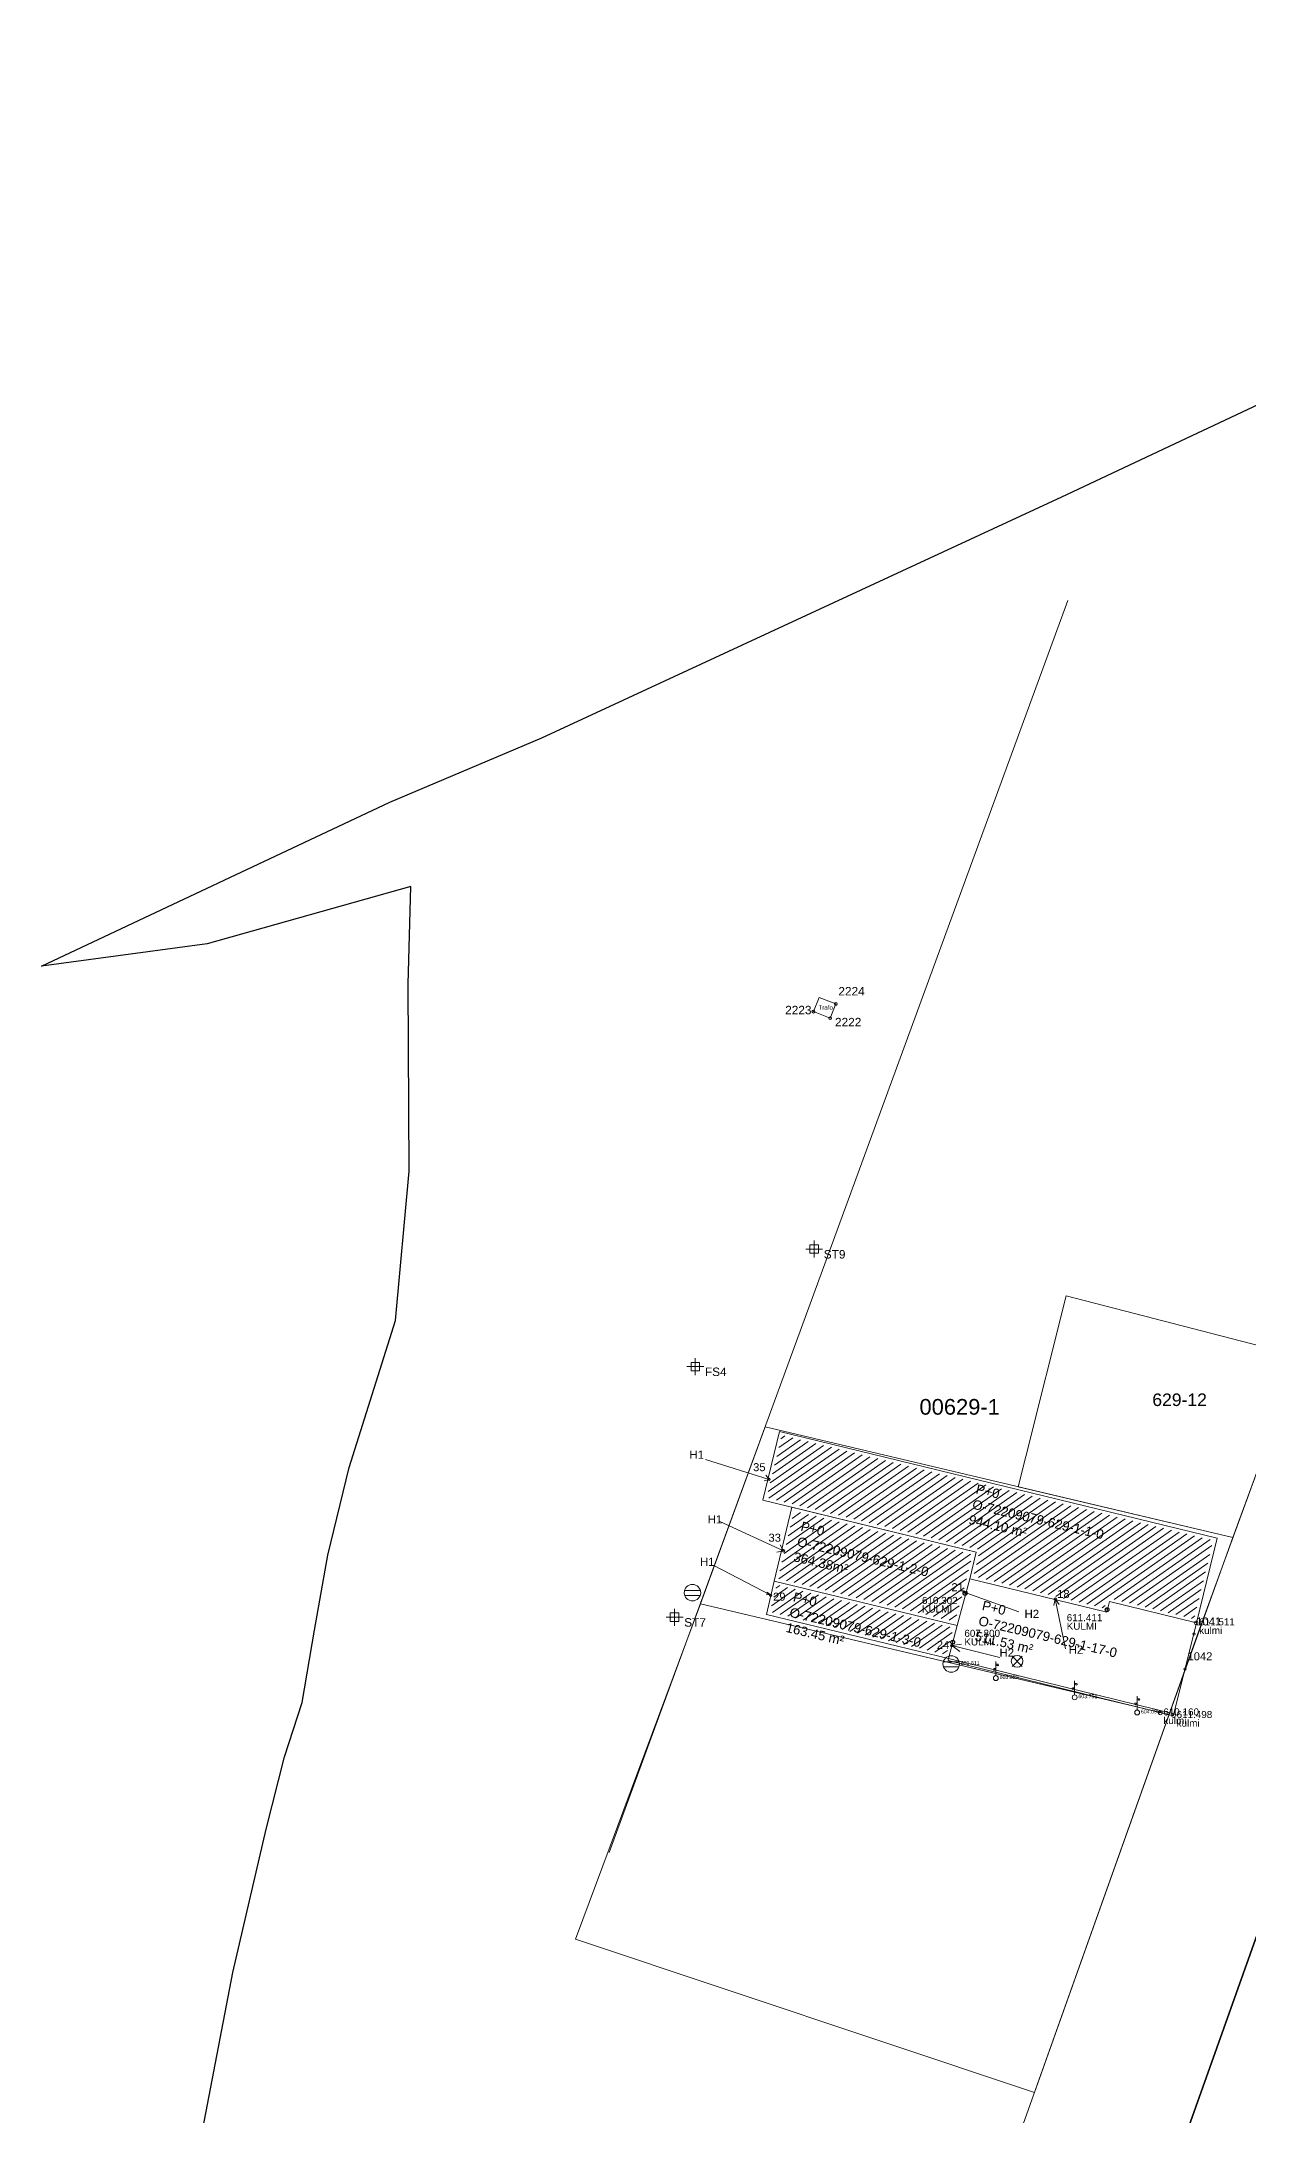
# Model space of a CAD drawing. Header units: metres. Extents: x 7512831 to 7514146, y 4700258 to 4702379.
# Drawn here: x 7513295.7 to 7513488, y 4700544.7 to 4700875.2 of the extents above; entities that cross this region are included whole.
import ezdxf
from ezdxf.enums import TextEntityAlignment as Align

# ---------------------------------------------------------------- set-up
doc = ezdxf.new("R2010")
doc.units = ezdxf.units.M
doc.linetypes.add('DASHED', pattern=[0.75, 0.5, -0.25])
doc.layers.get('0').update_dxf_attribs({"lineweight": 0})
for name, color, linetype in [('0-PARCEL-NUMBER-TEXT', 7, 'Continuous'), ('0-PARCELAT', 7, 'Continuous'), ('Nr i parceles', 7, 'Continuous'), ('Pikat kulm', 85, 'Continuous'), ('pikat puset', 7, 'Continuous')]:
    doc.layers.add(name, color=color, linetype=linetype)
for name, color, linetype, lineweight in [('Bunar', 5, 'Continuous', 0), ('emrat e rrugeve', 7, 'Continuous', 0), ('hyrje pikat', 31, 'Continuous', 0), ('kati 0', 1, 'Continuous', 0), ('kati 1 pikat terasa para', 222, 'Continuous', 0), ('kati 7 pikat', 233, 'Continuous', 0), ('label', 1, 'Continuous', 0), ('nga meha', 5, 'Continuous', 0), ('Pikat kulmi', 7, 'Continuous', 0), ('pikat rrjet', 7, 'Continuous', 0), ('Pikat shtyll ndriqimi', 40, 'Continuous', 0), ('pikat trafo', 192, 'Continuous', 0), ('Puset fekali', 30, 'Continuous', 0), ('Shtyll ndriqimi', 7, 'Continuous', 0), ('themeli-shputa', 6, 'Continuous', 0)]:
    doc.layers.add(name, color=color, linetype=linetype, lineweight=lineweight)
doc.styles.get("Standard").update_dxf_attribs({"font": 'arial.ttf'})

# ---------------------------------------------------------------- blocks, each defined once
blk = doc.blocks.new('ACMAP_ANN_TEMPLATE_PIN-SUN')
blk.add_attdef('PIN', text='', height=2.5).set_placement((366708.21, 310584.18), align=Align.MIDDLE)
blk = doc.blocks.new('*U9')
at = {"color": 0, "linetype": 'ByBlock', "lineweight": -2}
blk.add_line((0, 0), (0, 0), dxfattribs=at)
blk.add_circle((0, 0), 0.5, dxfattribs=at)
blk = doc.blocks.new('*U35', base_point=(7513421.73, 4700716.89, 602.42))
at = {"layer": 'pikat trafo', "linetype": 'ByBlock', "insert": (7513422.14, 4700718.24, 602.42), "char_height": 1.35, "attachment_point": 7}
blk.add_mtext('2222', dxfattribs=at)
blk = doc.blocks.new('*U36', base_point=(7513421.36, 4700719.54, 602.42))
at = {"layer": 'pikat trafo', "linetype": 'ByBlock', "lineweight": -2}
blk.add_blockref('*U35', (7513421.73, 4700716.89, 602.42), dxfattribs=at)
blk = doc.blocks.new('*U37', base_point=(7513421.355, 4700719.537, 602.419))
at = {"layer": 'pikat trafo', "linetype": 'ByBlock', "lineweight": -2, "xscale": 0.4499999910000002, "yscale": 0.4499999910000002, "zscale": 0.4499999910000002, "rotation": 8.537736463e-07}
blk.add_blockref('*U9', (7513421.355, 4700719.537, 602.419), dxfattribs=at)
at = {"layer": 'pikat trafo', "linetype": 'ByBlock', "lineweight": -2}
blk.add_blockref('*U36', (7513421.355, 4700719.537, 602.419), dxfattribs=at)
blk = doc.blocks.new('*U38', base_point=(7513413.79, 4700718.79, 602.42))
at = {"layer": 'pikat trafo', "linetype": 'ByBlock', "insert": (7513414.2, 4700720.14, 602.42), "char_height": 1.35, "attachment_point": 7}
blk.add_mtext('2223', dxfattribs=at)
blk = doc.blocks.new('*U39', base_point=(7513418.69, 4700720.59, 602.42))
at = {"layer": 'pikat trafo', "linetype": 'ByBlock', "lineweight": -2}
blk.add_blockref('*U38', (7513413.79, 4700718.79, 602.42), dxfattribs=at)
blk = doc.blocks.new('*U40', base_point=(7513418.687, 4700720.589, 602.421))
at = {"layer": 'pikat trafo', "linetype": 'ByBlock', "lineweight": -2}
blk.add_blockref('*U39', (7513418.687, 4700720.589, 602.421), dxfattribs=at)
at = {"layer": 'pikat trafo', "linetype": 'ByBlock', "lineweight": -2, "xscale": 0.4499999910000002, "yscale": 0.4499999910000002, "zscale": 0.4499999910000002, "rotation": 8.537736463e-07}
blk.add_blockref('*U9', (7513418.687, 4700720.589, 602.421), dxfattribs=at)
blk = doc.blocks.new('*U41', base_point=(7513422.27, 4700721.81, 602.43))
at = {"layer": 'pikat trafo', "linetype": 'ByBlock', "insert": (7513422.68, 4700723.16, 602.43), "char_height": 1.35, "attachment_point": 7}
blk.add_mtext('2224', dxfattribs=at)
blk = doc.blocks.new('*U42', base_point=(7513422.267, 4700721.806, 602.432))
at = {"layer": 'pikat trafo', "linetype": 'ByBlock', "lineweight": -2}
blk.add_blockref('*U41', (7513422.267, 4700721.806, 602.432), dxfattribs=at)
blk = doc.blocks.new('*U43', base_point=(7513422.267, 4700721.806, 602.432))
at = {"layer": 'pikat trafo', "linetype": 'ByBlock', "lineweight": -2}
blk.add_blockref('*U42', (7513422.267, 4700721.806, 602.432), dxfattribs=at)
at = {"layer": 'pikat trafo', "linetype": 'ByBlock', "lineweight": -2, "xscale": 0.4499999910000002, "yscale": 0.4499999910000002, "zscale": 0.4499999910000002, "rotation": 8.537736463e-07}
blk.add_blockref('*U9', (7513422.267, 4700721.806, 602.432), dxfattribs=at)
blk = doc.blocks.new('Settling Basin - PK ujrat e zeza')
at = {"color": 21, "lineweight": 0, "flags": 128}
for points in [[(-0.95, 0.27), (0.96, 0.27)], [(-0.95, -0.33), (0.96, -0.33)]]:
    blk.add_lwpolyline(points, dxfattribs=at)
at = {"color": 21, "lineweight": 0}
blk.add_circle((0, 0), 1, dxfattribs=at)
blk = doc.blocks.new('Puset_Kan_Atmosferik')
blk.add_blockref('Settling Basin - PK ujrat e zeza', (0, 0))
blk = doc.blocks.new('*U44', base_point=(7513399.422, 4700627.979, 603.101))
at = {"layer": 'Puset fekali', "color": 0, "linetype": 'ByBlock', "lineweight": -2, "xscale": 1.312499985891642, "yscale": 1.312499985891642, "zscale": 1.312499985891642}
blk.add_blockref('Puset_Kan_Atmosferik', (7513399.422, 4700627.979, 603.101), dxfattribs=at)
blk = doc.blocks.new('Marker Pnt')
at = {"flags": 128}
for points in [[(0.86, -0.86), (-0.86, 0.86)], [(0.86, 0.86), (-0.86, -0.86)]]:
    blk.add_lwpolyline(points, dxfattribs=at)
blk.add_circle((0, 0), 1)
blk = doc.blocks.new('*U45', base_point=(7513451.163, 4700617.055, 603.528))
at = {"layer": 'Bunar', "linetype": 'ByBlock', "lineweight": -2, "xscale": 0.937499990625, "yscale": 0.937499990625, "zscale": 0.937499990625}
blk.add_blockref('Marker Pnt', (7513451.163, 4700617.055, 603.528), dxfattribs=at)
blk = doc.blocks.new('*U62', base_point=(7513457.17, 4700625.78, 603.45))
at = {"layer": 'hyrje pikat', "linetype": 'ByBlock', "insert": (7513457.55, 4700627.13, 603.45), "char_height": 1.275, "attachment_point": 7}
blk.add_mtext('18', dxfattribs=at)
blk = doc.blocks.new('*U63', base_point=(7513457.25, 4700626.98, 603.45))
at = {"layer": 'themeli-shputa', "linetype": 'ByBlock', "lineweight": -2}
blk.add_blockref('*U62', (7513457.17, 4700625.78, 603.45), dxfattribs=at)
blk = doc.blocks.new('*U64', base_point=(7513457.249, 4700626.978, 603.452))
at = {"layer": 'hyrje pikat', "linetype": 'ByBlock', "lineweight": -2, "xscale": 0.3749999925000001, "yscale": 0.3749999925000001, "zscale": 0.3749999925000001}
blk.add_blockref('*U9', (7513457.249, 4700626.978, 603.452), dxfattribs=at)
at = {"layer": 'themeli-shputa', "linetype": 'ByBlock', "lineweight": -2}
blk.add_blockref('*U63', (7513457.249, 4700626.978, 603.452), dxfattribs=at)
blk = doc.blocks.new('*U65', base_point=(7513440.32, 4700626.87, 603.25))
at = {"layer": 'hyrje pikat', "linetype": 'ByBlock', "insert": (7513440.7, 4700628.22, 603.25), "char_height": 1.275, "attachment_point": 7}
blk.add_mtext('21', dxfattribs=at)
blk = doc.blocks.new('*U66', base_point=(7513442.7, 4700628.08, 603.25))
at = {"layer": 'themeli-shputa', "linetype": 'ByBlock', "lineweight": -2}
blk.add_blockref('*U65', (7513440.32, 4700626.87, 603.25), dxfattribs=at)
blk = doc.blocks.new('*U67', base_point=(7513442.703, 4700628.076, 603.252))
at = {"layer": 'hyrje pikat', "linetype": 'ByBlock', "lineweight": -2, "xscale": 0.3749999925000001, "yscale": 0.3749999925000001, "zscale": 0.3749999925000001}
blk.add_blockref('*U9', (7513442.703, 4700628.076, 603.252), dxfattribs=at)
at = {"layer": 'themeli-shputa', "linetype": 'ByBlock', "lineweight": -2}
blk.add_blockref('*U66', (7513442.703, 4700628.076, 603.252), dxfattribs=at)
blk = doc.blocks.new('*U68', base_point=(7513437.98, 4700617.67, 603.25))
at = {"layer": 'hyrje pikat', "linetype": 'ByBlock', "insert": (7513438.36, 4700619.02, 603.25), "char_height": 1.275, "attachment_point": 7}
blk.add_mtext('24', dxfattribs=at)
blk = doc.blocks.new('*U69', base_point=(7513440.76, 4700619.54, 603.25))
at = {"layer": 'themeli-shputa', "linetype": 'ByBlock', "lineweight": -2}
blk.add_blockref('*U68', (7513437.98, 4700617.67, 603.25), dxfattribs=at)
blk = doc.blocks.new('*U70', base_point=(7513440.759, 4700619.54, 603.252))
at = {"layer": 'hyrje pikat', "linetype": 'ByBlock', "lineweight": -2, "xscale": 0.3749999925000001, "yscale": 0.3749999925000001, "zscale": 0.3749999925000001}
blk.add_blockref('*U9', (7513440.759, 4700619.54, 603.252), dxfattribs=at)
at = {"layer": 'themeli-shputa', "linetype": 'ByBlock', "lineweight": -2}
blk.add_blockref('*U69', (7513440.759, 4700619.54, 603.252), dxfattribs=at)
blk = doc.blocks.new('*U27')
at = {"color": 0, "linetype": 'ByBlock', "lineweight": -2}
blk.add_line((0, 0), (0, 0.5), dxfattribs=at)
blk.add_circle((0, 0), 0.5, dxfattribs=at)
blk = doc.blocks.new('*U71', base_point=(7513442.28, 4700621.35, 607.8))
at = {"layer": 'Pikat kulm', "linetype": 'ByBlock', "char_height": 1.125}
for s, insert, attachment_point in [('{\\fArial|b0|i0|c0|p34;\\C30;607.800}', (7513442.76, 4700621.5, 607.8), 4), ('{\\C55;KULMI}', (7513442.76, 4700620.7, 607.8), 1)]:
    blk.add_mtext(s, dxfattribs=dict(at, insert=insert, attachment_point=attachment_point))
blk = doc.blocks.new('*U72', base_point=(7513440.9, 4700620.11, 607.8))
at = {"color": 97, "linetype": 'ByBlock', "lineweight": -2}
blk.add_blockref('*U71', (7513442.28, 4700621.35, 607.8), dxfattribs=at)
blk = doc.blocks.new('*U73', base_point=(7513440.901, 4700620.108, 607.8))
at = {"color": 97, "linetype": 'ByBlock', "lineweight": -2}
blk.add_blockref('*U72', (7513440.901, 4700620.108, 607.8), dxfattribs=at)
at = {"color": 97, "linetype": 'ByBlock', "lineweight": -2, "xscale": 0.5999999880000003, "yscale": 0.5999999880000003, "zscale": 0.5999999880000003}
blk.add_blockref('*U27', (7513440.901, 4700620.108, 607.8), dxfattribs=at)
blk = doc.blocks.new('*U74', base_point=(7513435.51, 4700626.59, 610.3))
at = {"layer": 'Pikat kulm', "linetype": 'ByBlock', "char_height": 1.125}
for s, insert, attachment_point in [('{\\fArial|b0|i0|c0|p34;\\C30;610.302}', (7513436, 4700626.74, 610.3), 4), ('{\\C55;KULMI}', (7513436, 4700625.94, 610.3), 1)]:
    blk.add_mtext(s, dxfattribs=dict(at, insert=insert, attachment_point=attachment_point))
blk = doc.blocks.new('*U75', base_point=(7513442.86, 4700627.86, 610.3))
at = {"color": 97, "linetype": 'ByBlock', "lineweight": -2}
blk.add_blockref('*U74', (7513435.51, 4700626.59, 610.3), dxfattribs=at)
blk = doc.blocks.new('*U76', base_point=(7513442.856, 4700627.858, 610.302))
at = {"color": 97, "linetype": 'ByBlock', "lineweight": -2}
blk.add_blockref('*U75', (7513442.856, 4700627.858, 610.302), dxfattribs=at)
at = {"color": 97, "linetype": 'ByBlock', "lineweight": -2, "xscale": 0.5999999880000003, "yscale": 0.5999999880000003, "zscale": 0.5999999880000003}
blk.add_blockref('*U27', (7513442.856, 4700627.858, 610.302), dxfattribs=at)
blk = doc.blocks.new('*U77', base_point=(7513458.59, 4700623.84, 611.41))
at = {"layer": 'Pikat kulm', "linetype": 'ByBlock', "char_height": 1.125}
for s, insert, attachment_point in [('{\\fArial|b0|i0|c0|p34;\\C30;611.411}', (7513459.07, 4700623.99, 611.41), 4), ('{\\C55;KULMI}', (7513459.07, 4700623.2, 611.41), 1)]:
    blk.add_mtext(s, dxfattribs=dict(at, insert=insert, attachment_point=attachment_point))
blk = doc.blocks.new('*U78', base_point=(7513465.5, 4700625.28, 611.41))
at = {"color": 97, "linetype": 'ByBlock', "lineweight": -2}
blk.add_blockref('*U77', (7513458.59, 4700623.84, 611.41), dxfattribs=at)
blk = doc.blocks.new('*U79', base_point=(7513465.503, 4700625.275, 611.411))
at = {"color": 97, "linetype": 'ByBlock', "lineweight": -2}
blk.add_blockref('*U78', (7513465.503, 4700625.275, 611.411), dxfattribs=at)
at = {"color": 97, "linetype": 'ByBlock', "lineweight": -2, "xscale": 0.5999999880000003, "yscale": 0.5999999880000003, "zscale": 0.5999999880000003}
blk.add_blockref('*U27', (7513465.503, 4700625.275, 611.411), dxfattribs=at)
blk = doc.blocks.new('*U80', base_point=(7513411.9, 4700625.34, 603.25))
at = {"layer": 'hyrje pikat', "linetype": 'ByBlock', "insert": (7513412.27, 4700626.69, 603.25), "char_height": 1.275, "attachment_point": 7}
blk.add_mtext('29', dxfattribs=at)
blk = doc.blocks.new('*U81', base_point=(7513411.89, 4700627.58, 603.25))
at = {"layer": 'themeli-shputa', "linetype": 'ByBlock', "lineweight": -2}
blk.add_blockref('*U80', (7513411.9, 4700625.34, 603.25), dxfattribs=at)
blk = doc.blocks.new('*U82', base_point=(7513411.894, 4700627.582, 603.252))
at = {"layer": 'hyrje pikat', "linetype": 'ByBlock', "lineweight": -2, "xscale": 0.3749999925000001, "yscale": 0.3749999925000001, "zscale": 0.3749999925000001}
blk.add_blockref('*U9', (7513411.894, 4700627.582, 603.252), dxfattribs=at)
at = {"layer": 'themeli-shputa', "linetype": 'ByBlock', "lineweight": -2}
blk.add_blockref('*U81', (7513411.894, 4700627.582, 603.252), dxfattribs=at)
blk = doc.blocks.new('*U83', base_point=(7513411.16, 4700634.74, 603.25))
at = {"layer": 'hyrje pikat', "linetype": 'ByBlock', "insert": (7513411.54, 4700636.09, 603.25), "char_height": 1.275, "attachment_point": 7}
blk.add_mtext('33', dxfattribs=at)
blk = doc.blocks.new('*U84', base_point=(7513413.95, 4700634.65, 603.25))
at = {"layer": 'themeli-shputa', "linetype": 'ByBlock', "lineweight": -2}
blk.add_blockref('*U83', (7513411.16, 4700634.74, 603.25), dxfattribs=at)
blk = doc.blocks.new('*U85', base_point=(7513413.953, 4700634.652, 603.252))
at = {"layer": 'hyrje pikat', "linetype": 'ByBlock', "lineweight": -2, "xscale": 0.3749999925000001, "yscale": 0.3749999925000001, "zscale": 0.3749999925000001}
blk.add_blockref('*U9', (7513413.953, 4700634.652, 603.252), dxfattribs=at)
at = {"layer": 'themeli-shputa', "linetype": 'ByBlock', "lineweight": -2}
blk.add_blockref('*U84', (7513413.953, 4700634.652, 603.252), dxfattribs=at)
blk = doc.blocks.new('*U86', base_point=(7513408.71, 4700645.98, 603.45))
at = {"layer": 'hyrje pikat', "linetype": 'ByBlock', "insert": (7513409.09, 4700647.33, 603.45), "char_height": 1.275, "attachment_point": 7}
blk.add_mtext('35', dxfattribs=at)
blk = doc.blocks.new('*U87', base_point=(7513411.63, 4700646.04, 603.45))
at = {"layer": 'themeli-shputa', "linetype": 'ByBlock', "lineweight": -2}
blk.add_blockref('*U86', (7513408.71, 4700645.98, 603.45), dxfattribs=at)
blk = doc.blocks.new('*U88', base_point=(7513411.629, 4700646.045, 603.452))
at = {"layer": 'hyrje pikat', "linetype": 'ByBlock', "lineweight": -2, "xscale": 0.3749999925000001, "yscale": 0.3749999925000001, "zscale": 0.3749999925000001}
blk.add_blockref('*U9', (7513411.629, 4700646.045, 603.452), dxfattribs=at)
at = {"layer": 'themeli-shputa', "linetype": 'ByBlock', "lineweight": -2}
blk.add_blockref('*U87', (7513411.629, 4700646.045, 603.452), dxfattribs=at)
blk = doc.blocks.new('*U10')
at = {"color": 0, "linetype": 'ByBlock', "lineweight": -2}
for p, q in [((-1, 0), (1, 0)), ((0, -1), (0, 1))]:
    blk.add_line(p, q, dxfattribs=at)
blk.add_lwpolyline([(-0.5, -0.5), (-0.5, 0.5), (0.5, 0.5), (0.5, -0.5)], close=True, dxfattribs=at)
blk = doc.blocks.new('*U113', base_point=(7513396.57, 4700624.07, 603.05))
at = {"layer": 'pikat rrjet', "linetype": 'ByBlock', "insert": (7513398.11, 4700623.92, 603.05), "char_height": 1.35, "attachment_point": 1}
blk.add_mtext('{\\C137;ST7}', dxfattribs=at)
blk = doc.blocks.new('*U114', base_point=(7513396.573, 4700624.072, 603.046))
at = {"layer": 'pikat rrjet', "color": 93, "linetype": 'ByBlock', "lineweight": -2}
blk.add_blockref('*U113', (7513396.573, 4700624.072, 603.046), dxfattribs=at)
blk = doc.blocks.new('*U115', base_point=(7513396.573, 4700624.072, 603.046))
at = {"layer": 'pikat rrjet', "color": 93, "linetype": 'ByBlock', "lineweight": -2, "xscale": 1.35, "yscale": 1.35, "zscale": 1.35}
blk.add_blockref('*U10', (7513396.573, 4700624.072, 603.046), dxfattribs=at)
at = {"layer": 'pikat rrjet', "color": 93, "linetype": 'ByBlock', "lineweight": -2}
blk.add_blockref('*U114', (7513396.573, 4700624.072, 603.046), dxfattribs=at)
blk = doc.blocks.new('*U116', base_point=(7513418.82, 4700682.75, 602.63))
at = {"layer": 'pikat rrjet', "linetype": 'ByBlock', "insert": (7513420.35, 4700682.59, 602.63), "char_height": 1.35, "attachment_point": 1}
blk.add_mtext('{\\C137;ST9}', dxfattribs=at)
blk = doc.blocks.new('*U117', base_point=(7513418.815, 4700682.746, 602.634))
at = {"layer": 'pikat rrjet', "color": 93, "linetype": 'ByBlock', "lineweight": -2}
blk.add_blockref('*U116', (7513418.815, 4700682.746, 602.634), dxfattribs=at)
blk = doc.blocks.new('*U118', base_point=(7513418.815, 4700682.746, 602.634))
at = {"layer": 'pikat rrjet', "color": 93, "linetype": 'ByBlock', "lineweight": -2, "xscale": 1.35, "yscale": 1.35, "zscale": 1.35}
blk.add_blockref('*U10', (7513418.815, 4700682.746, 602.634), dxfattribs=at)
at = {"layer": 'pikat rrjet', "color": 93, "linetype": 'ByBlock', "lineweight": -2}
blk.add_blockref('*U117', (7513418.815, 4700682.746, 602.634), dxfattribs=at)
blk = doc.blocks.new('*U122', base_point=(7513399.88, 4700664.01, 602.61))
at = {"layer": 'pikat rrjet', "linetype": 'ByBlock', "insert": (7513401.41, 4700663.86, 602.61), "char_height": 1.35, "attachment_point": 1}
blk.add_mtext('{\\C137;FS4}', dxfattribs=at)
blk = doc.blocks.new('*U123', base_point=(7513399.875, 4700664.011, 602.607))
at = {"layer": 'pikat rrjet', "color": 93, "linetype": 'ByBlock', "lineweight": -2}
blk.add_blockref('*U122', (7513399.875, 4700664.011, 602.607), dxfattribs=at)
blk = doc.blocks.new('*U124', base_point=(7513399.875, 4700664.011, 602.607))
at = {"layer": 'pikat rrjet', "color": 93, "linetype": 'ByBlock', "lineweight": -2, "xscale": 1.35, "yscale": 1.35, "zscale": 1.35}
blk.add_blockref('*U10', (7513399.875, 4700664.011, 602.607), dxfattribs=at)
at = {"layer": 'pikat rrjet', "color": 93, "linetype": 'ByBlock', "lineweight": -2}
blk.add_blockref('*U123', (7513399.875, 4700664.011, 602.607), dxfattribs=at)
blk = doc.blocks.new('*U126', base_point=(7513440.659, 4700616.624, 602.811))
at = {"layer": 'label', "linetype": 'ByBlock', "insert": (7513442.159, 4700616.774, 602.811), "char_height": 0.6, "attachment_point": 4}
blk.add_mtext('{\\C256;602.811}', dxfattribs=at)
blk = doc.blocks.new('*U127', base_point=(7513440.659, 4700616.624, 602.811))
at = {"layer": 'Puset fekali', "color": 0, "linetype": 'ByBlock', "lineweight": -2}
blk.add_blockref('*U126', (7513440.659, 4700616.624, 602.811), dxfattribs=at)
blk = doc.blocks.new('*U128', base_point=(7513440.659, 4700616.624, 602.811))
at = {"layer": 'Puset fekali', "color": 0, "linetype": 'ByBlock', "lineweight": -2, "xscale": 1.312499985891642, "yscale": 1.312499985891642, "zscale": 1.312499985891642}
blk.add_blockref('Puset_Kan_Atmosferik', (7513440.659, 4700616.624, 602.811), dxfattribs=at)
at = {"layer": 'Puset fekali', "color": 0, "linetype": 'ByBlock', "lineweight": -2}
blk.add_blockref('*U127', (7513440.659, 4700616.624, 602.811), dxfattribs=at)
blk = doc.blocks.new('Shtyll ndriqimi')
at = {"layer": 'Shtyll ndriqimi'}
for p, q in [((0, 0.58), (-0.11, 0.58)), ((0, 0.15), (0, 1.01)), ((0, 0.85), (0.11, 0.85))]:
    blk.add_line(p, q, dxfattribs=at)
for centre, radius in [((-0.11, 0.53), 0.05), ((0, 0), 0.15), ((0.11, 0.8), 0.05)]:
    blk.add_circle(centre, radius, dxfattribs=at)
blk = doc.blocks.new('*U129', base_point=(7513447.781, 4700614.374, 603.629))
at = {"layer": 'label', "linetype": 'ByBlock', "insert": (7513448.37283, 4700614.524, 603.629), "char_height": 0.6, "attachment_point": 4}
blk.add_mtext('{\\C256;603.629}', dxfattribs=at)
blk = doc.blocks.new('*U130', base_point=(7513447.781, 4700614.374, 603.629))
at = {"layer": 'kati 7 pikat', "linetype": 'ByBlock', "lineweight": -2}
blk.add_blockref('*U129', (7513447.781, 4700614.374, 603.629), dxfattribs=at)
blk = doc.blocks.new('*U131', base_point=(7513447.781, 4700614.374, 603.629))
at = {"layer": 'kati 7 pikat', "linetype": 'ByBlock', "lineweight": -2, "xscale": 2.596568450992629, "yscale": 2.596568450992629, "zscale": 2.596568450992629}
blk.add_blockref('Shtyll ndriqimi', (7513447.781, 4700614.374, 603.629), dxfattribs=at)
at = {"layer": 'kati 7 pikat', "linetype": 'ByBlock', "lineweight": -2}
blk.add_blockref('*U130', (7513447.781, 4700614.374, 603.629), dxfattribs=at)
blk = doc.blocks.new('*U132', base_point=(7513460.333, 4700611.313, 603.751))
at = {"layer": 'label', "linetype": 'ByBlock', "insert": (7513460.92483, 4700611.463, 603.751), "char_height": 0.6, "attachment_point": 4}
blk.add_mtext('{\\C256;603.751}', dxfattribs=at)
blk = doc.blocks.new('*U133', base_point=(7513460.333, 4700611.313, 603.751))
at = {"layer": 'kati 7 pikat', "linetype": 'ByBlock', "lineweight": -2}
blk.add_blockref('*U132', (7513460.333, 4700611.313, 603.751), dxfattribs=at)
blk = doc.blocks.new('*U134', base_point=(7513460.333, 4700611.313, 603.751))
at = {"layer": 'kati 7 pikat', "linetype": 'ByBlock', "lineweight": -2, "xscale": 2.596568450992629, "yscale": 2.596568450992629, "zscale": 2.596568450992629}
blk.add_blockref('Shtyll ndriqimi', (7513460.333, 4700611.313, 603.751), dxfattribs=at)
at = {"layer": 'kati 7 pikat', "linetype": 'ByBlock', "lineweight": -2}
blk.add_blockref('*U133', (7513460.333, 4700611.313, 603.751), dxfattribs=at)
blk = doc.blocks.new('*U135', base_point=(7513470.29, 4700608.877, 604.096))
at = {"layer": 'label', "linetype": 'ByBlock', "insert": (7513470.88183, 4700609.027, 604.096), "char_height": 0.6, "attachment_point": 4}
blk.add_mtext('{\\C256;604.096}', dxfattribs=at)
blk = doc.blocks.new('*U136', base_point=(7513470.29, 4700608.877, 604.096))
at = {"layer": 'kati 7 pikat', "linetype": 'ByBlock', "lineweight": -2}
blk.add_blockref('*U135', (7513470.29, 4700608.877, 604.096), dxfattribs=at)
blk = doc.blocks.new('*U137', base_point=(7513470.29, 4700608.877, 604.096))
at = {"layer": 'kati 7 pikat', "linetype": 'ByBlock', "lineweight": -2, "xscale": 2.596568450992629, "yscale": 2.596568450992629, "zscale": 2.596568450992629}
blk.add_blockref('Shtyll ndriqimi', (7513470.29, 4700608.877, 604.096), dxfattribs=at)
at = {"layer": 'kati 7 pikat', "linetype": 'ByBlock', "lineweight": -2}
blk.add_blockref('*U136', (7513470.29, 4700608.877, 604.096), dxfattribs=at)
blk = doc.blocks.new('*U138', base_point=(7513479.35, 4700621.38, 605.49))
at = {"layer": 'hyrje pikat', "linetype": 'ByBlock', "insert": (7513479.72, 4700622.74, 605.49), "char_height": 1.275, "attachment_point": 7}
blk.add_mtext('1041', dxfattribs=at)
blk = doc.blocks.new('*U139', base_point=(7513479.349, 4700621.385, 605.491))
at = {"layer": 'themeli-shputa', "linetype": 'ByBlock', "lineweight": -2}
blk.add_blockref('*U138', (7513479.349, 4700621.385, 605.491), dxfattribs=at)
blk = doc.blocks.new('*U140', base_point=(7513479.349, 4700621.385, 605.491))
at = {"layer": 'hyrje pikat', "linetype": 'ByBlock', "lineweight": -2, "xscale": 0.3749999925000001, "yscale": 0.3749999925000001, "zscale": 0.3749999925000001}
blk.add_blockref('*U9', (7513479.349, 4700621.385, 605.491), dxfattribs=at)
at = {"layer": 'themeli-shputa', "linetype": 'ByBlock', "lineweight": -2}
blk.add_blockref('*U139', (7513479.349, 4700621.385, 605.491), dxfattribs=at)
blk = doc.blocks.new('*U141', base_point=(7513477.94, 4700615.83, 608))
at = {"layer": 'hyrje pikat', "linetype": 'ByBlock', "insert": (7513478.32, 4700617.19, 608), "char_height": 1.275, "attachment_point": 7}
blk.add_mtext('1042', dxfattribs=at)
blk = doc.blocks.new('*U142', base_point=(7513477.943, 4700615.834, 608.004))
at = {"layer": 'themeli-shputa', "linetype": 'ByBlock', "lineweight": -2}
blk.add_blockref('*U141', (7513477.943, 4700615.834, 608.004), dxfattribs=at)
blk = doc.blocks.new('*U143', base_point=(7513477.943, 4700615.834, 608.004))
at = {"layer": 'hyrje pikat', "linetype": 'ByBlock', "lineweight": -2, "xscale": 0.3749999925000001, "yscale": 0.3749999925000001, "zscale": 0.3749999925000001}
blk.add_blockref('*U9', (7513477.943, 4700615.834, 608.004), dxfattribs=at)
at = {"layer": 'themeli-shputa', "linetype": 'ByBlock', "lineweight": -2}
blk.add_blockref('*U142', (7513477.943, 4700615.834, 608.004), dxfattribs=at)
blk = doc.blocks.new('*U144', base_point=(7513476.1, 4700608.41, 611.5))
at = {"layer": 'Pikat kulmi', "linetype": 'ByBlock', "char_height": 1.125}
for s, insert, attachment_point in [('{\\fArial|b0|i0|c0|p34;\\C30;611.498}', (7513476.58, 4700608.56, 611.5), 4), ('{\\C55;kulmi}', (7513476.58, 4700607.76, 611.5), 1)]:
    blk.add_mtext(s, dxfattribs=dict(at, insert=insert, attachment_point=attachment_point))
blk = doc.blocks.new('*U145', base_point=(7513476.096, 4700608.407, 611.498))
at = {"color": 97, "linetype": 'ByBlock', "lineweight": -2}
blk.add_blockref('*U144', (7513476.096, 4700608.407, 611.498), dxfattribs=at)
blk = doc.blocks.new('*U146', base_point=(7513476.096, 4700608.407, 611.498))
at = {"color": 97, "linetype": 'ByBlock', "lineweight": -2, "xscale": 0.5999999880000003, "yscale": 0.5999999880000003, "zscale": 0.5999999880000003}
blk.add_blockref('*U27', (7513476.096, 4700608.407, 611.498), dxfattribs=at)
at = {"color": 97, "linetype": 'ByBlock', "lineweight": -2}
blk.add_blockref('*U145', (7513476.096, 4700608.407, 611.498), dxfattribs=at)
blk = doc.blocks.new('*U147', base_point=(7513479.69, 4700623.18, 611.51))
at = {"layer": 'Pikat kulmi', "linetype": 'ByBlock', "char_height": 1.125}
for s, insert, attachment_point in [('{\\fArial|b0|i0|c0|p34;\\C30;611.511}', (7513480.18, 4700623.33, 611.51), 4), ('{\\C55;kulmi}', (7513480.18, 4700622.53, 611.51), 1)]:
    blk.add_mtext(s, dxfattribs=dict(at, insert=insert, attachment_point=attachment_point))
blk = doc.blocks.new('*U148', base_point=(7513479.691, 4700623.184, 611.511))
at = {"color": 97, "linetype": 'ByBlock', "lineweight": -2}
blk.add_blockref('*U147', (7513479.691, 4700623.184, 611.511), dxfattribs=at)
blk = doc.blocks.new('*U149', base_point=(7513479.691, 4700623.184, 611.511))
at = {"color": 97, "linetype": 'ByBlock', "lineweight": -2, "xscale": 0.5999999880000003, "yscale": 0.5999999880000003, "zscale": 0.5999999880000003}
blk.add_blockref('*U27', (7513479.691, 4700623.184, 611.511), dxfattribs=at)
at = {"color": 97, "linetype": 'ByBlock', "lineweight": -2}
blk.add_blockref('*U148', (7513479.691, 4700623.184, 611.511), dxfattribs=at)
blk = doc.blocks.new('*U150', base_point=(7513473.99, 4700608.82, 610.16))
at = {"layer": 'Pikat kulmi', "linetype": 'ByBlock', "char_height": 1.125}
for s, insert, attachment_point in [('{\\fArial|b0|i0|c0|p34;\\C30;610.160}', (7513474.47, 4700608.97, 610.16), 4), ('{\\C55;kulmi}', (7513474.47, 4700608.17, 610.16), 1)]:
    blk.add_mtext(s, dxfattribs=dict(at, insert=insert, attachment_point=attachment_point))
blk = doc.blocks.new('*U151', base_point=(7513473.985, 4700608.823, 610.16))
at = {"color": 97, "linetype": 'ByBlock', "lineweight": -2}
blk.add_blockref('*U150', (7513473.985, 4700608.823, 610.16), dxfattribs=at)
blk = doc.blocks.new('*U152', base_point=(7513473.985, 4700608.823, 610.16))
at = {"color": 97, "linetype": 'ByBlock', "lineweight": -2, "xscale": 0.5999999880000003, "yscale": 0.5999999880000003, "zscale": 0.5999999880000003}
blk.add_blockref('*U27', (7513473.985, 4700608.823, 610.16), dxfattribs=at)
at = {"color": 97, "linetype": 'ByBlock', "lineweight": -2}
blk.add_blockref('*U151', (7513473.985, 4700608.823, 610.16), dxfattribs=at)

msp = doc.modelspace()

# ---------------------------------------------------------------- hatches: boundary and pattern name
at = {"layer": 'kati 0'}
h = msp.add_hatch(dxfattribs=at)
h.set_pattern_fill('ANSI31', color=256, scale=0.3, angle=350)
h.paths.add_polyline_path([(7513413.67, 4700653.08), (7513411.23, 4700643.11), (7513445.25, 4700634.81), (7513444.21, 4700630.58), (7513465.11, 4700625.48), (7513465.53, 4700627.17), (7513479.36, 4700623.79), (7513482.42, 4700636.31)])
h.paths.add_polyline_path([(7513465.83, 4700627.24), (7513468.45, 4700627.24), (7513468.45, 4700629.87), (7513465.83, 4700629.87)], flags=24)
h.paths.add_polyline_path([(7513457.04, 4700626.46), (7513459.66, 4700626.46), (7513459.66, 4700629.08), (7513457.04, 4700629.08)], flags=25)
h.paths.add_polyline_path([(7513443.89, 4700629.41), (7513446.51, 4700629.41), (7513446.51, 4700632.04), (7513443.89, 4700632.04)], flags=25)
h.paths.add_polyline_path([(7513444.9, 4700634.14), (7513447.51, 4700634.14), (7513447.51, 4700636.77), (7513444.9, 4700636.77)], flags=24)
h.paths.add_polyline_path([(7513415.74, 4700641.38), (7513419.35, 4700641.38), (7513419.35, 4700644.01), (7513415.74, 4700644.01)], flags=25)
h.paths.add_polyline_path([(7513442.61, 4700638.26), (7513464.26, 4700633.14), (7513466.13, 4700641.04), (7513444.48, 4700646.16)], flags=24)
h = msp.add_hatch(dxfattribs=at)
h.set_pattern_fill('ANSI31', color=256, scale=0.3, angle=350)
h.paths.add_polyline_path([(7513415.61, 4700641.01), (7513414.13, 4700634.72, -0.093356), (7513414.14, 4700634.65, -0.211877), (7513414.08, 4700634.51), (7513413.07, 4700630.21), (7513441.27, 4700623.36), (7513442.52, 4700628.05, -0.191104), (7513442.55, 4700628.19), (7513443.12, 4700630.33), (7513444.04, 4700634.07)])
h.paths.add_polyline_path([(7513440.33, 4700627.52), (7513442.95, 4700627.52), (7513442.95, 4700630.15), (7513440.33, 4700630.15)], flags=24)
h.paths.add_polyline_path([(7513435.6, 4700624.21), (7513440.97, 4700624.21), (7513440.97, 4700626.52), (7513435.6, 4700626.52)], flags=25)
h.paths.add_polyline_path([(7513435.66, 4700625.58), (7513441.9, 4700625.58), (7513441.9, 4700627.89), (7513435.66, 4700627.89)], flags=24)
h.paths.add_polyline_path([(7513414.7, 4700632.31), (7513436.34, 4700627.2), (7513438.21, 4700635.1), (7513416.56, 4700640.22)], flags=24)
h = msp.add_hatch(dxfattribs=at)
h.set_pattern_fill('ANSI31', color=256, scale=0.3, angle=350)
h.paths.add_polyline_path([(7513412.84, 4700629.24), (7513411.8, 4700624.9), (7513439.87, 4700618.08), (7513441.01, 4700622.39)])
h.paths.add_polyline_path([(7513437.99, 4700618.32), (7513440.61, 4700618.32), (7513440.61, 4700620.95), (7513437.99, 4700620.95)], flags=25)
h.paths.add_polyline_path([(7513411.9, 4700626.02), (7513414.52, 4700626.02), (7513414.52, 4700628.64), (7513411.9, 4700628.64)], flags=25)
h.paths.add_polyline_path([(7513413.42, 4700621.05), (7513435.14, 4700615.92), (7513437, 4700623.83), (7513415.29, 4700628.96)], flags=9)

# ---------------------------------------------------------------- linework, layer by layer
at = {"layer": '0-PARCELAT'}
for points in [[(7513475.45, 4700534.27), (7513503.4, 4700612.74), (7513518.92, 4700655.19), (7513531.56, 4700689.75), (7513571.05, 4700802.06), (7513592.36, 4700862.65), (7513593.77, 4700865.28), (7513598.19, 4700879.51)], [(7513319.1, 4700530.62), (7513326.16, 4700567.45), (7513331.48, 4700590.3), (7513334.42, 4700601.83), (7513337.21, 4700610.46), (7513339.21, 4700622.01), (7513341.29, 4700633.95), (7513344.7, 4700647.93), (7513352.1, 4700671.36), (7513354.28, 4700695.15), (7513354.11, 4700724.97), (7513354.54, 4700740.53), (7513322.1, 4700731.4), (7513295.68, 4700727.84), (7513351.18, 4700753.96), (7513375.41, 4700764.24), (7513458.3, 4700802.61), (7513503.25, 4700823.79)], [(7513503.4, 4700612.74), (7513475.45, 4700534.27)]]:
    msp.add_lwpolyline(points, dxfattribs=at)
at = {"layer": 'hyrje pikat', "flags": 128}
for points, elevation in [([(7513411.63, 4700646.04), (7513401.49, 4700649.22)], 607.29), ([(7513411.63, 4700646.04), (7513410.85, 4700645.79)], 607.29), ([(7513411.63, 4700646.04), (7513411.13, 4700646.7)], 607.29), ([(7513413.95, 4700634.65), (7513403.79, 4700639.3)], 607.49), ([(7513413.95, 4700634.65), (7513412.86, 4700634.44)], 607.49), ([(7513413.95, 4700634.65), (7513413.39, 4700635.61)], 607.49), ([(7513411.89, 4700627.58), (7513402.81, 4700632.34)], 607.22), ([(7513411.89, 4700627.58), (7513411.17, 4700627.74)], 607.22), ([(7513411.89, 4700627.58), (7513411.35, 4700628.09)], 607.22), ([(7513442.7, 4700628.08), (7513443.32, 4700628.12)], 603.55), ([(7513442.7, 4700628.08), (7513451.42, 4700624.94)], 603.55), ([(7513442.7, 4700628.08), (7513443.15, 4700627.65)], 603.55), ([(7513457.25, 4700626.98), (7513457.01, 4700625.95)], 603.64), ([(7513457.25, 4700626.98), (7513458.86, 4700619.03)], 603.64), ([(7513457.25, 4700626.98), (7513457.87, 4700626.12)], 603.64), ([(7513440.76, 4700619.54), (7513442.32, 4700619.77)], 604.48), ([(7513440.76, 4700619.54), (7513448.39, 4700617.66)], 604.48), ([(7513440.76, 4700619.54), (7513442.03, 4700618.61)], 604.48)]:
    msp.add_lwpolyline(points, dxfattribs=dict(at, elevation=elevation))
at = {"layer": 'kati 0', "flags": 128}
for points, elevation in [([(7513443.61, 4700630.21), (7513465.48, 4700624.87), (7513465.89, 4700626.57), (7513479.73, 4700623.19), (7513483.03, 4700636.67), (7513413.3, 4700653.69), (7513410.62, 4700642.74), (7513444.64, 4700634.44)], 603.45), ([(7513444.64, 4700634.44), (7513415.24, 4700641.61), (7513412.46, 4700629.84), (7513441.63, 4700622.75), (7513443.61, 4700630.21)], 603.25), ([(7513441.63, 4700622.75), (7513412.46, 4700629.84), (7513411.2, 4700624.53), (7513440.23, 4700617.48)], 603.25)]:
    msp.add_lwpolyline(points, close=True, dxfattribs=dict(at, elevation=elevation))
msp.add_lwpolyline([(7513479.73, 4700623.19), (7513465.89, 4700626.57), (7513465.48, 4700624.87), (7513443.61, 4700630.21), (7513441.63, 4700622.75), (7513440.23, 4700617.48), (7513476.16, 4700608.66)], close=True, dxfattribs=at)
at = {"layer": 'kati 1 pikat terasa para', "flags": 128}
for points, elevation in [([(7513419.6, 4700722.86), (7513418.69, 4700720.59)], 602.43), ([(7513421.36, 4700719.54), (7513418.69, 4700720.59)], 602.43), ([(7513422.27, 4700721.81), (7513419.6, 4700722.86)], 602.44), ([(7513422.27, 4700721.81), (7513421.36, 4700719.54)], 602.43)]:
    msp.add_lwpolyline(points, dxfattribs=dict(at, elevation=elevation))
at = {"layer": 'nga meha', "linetype": 'Continuous', "flags": 128}
for points in [[(7513459.22, 4700786.13), (7513386.17, 4700586.56)], [(7513533.83, 4700771.83), (7513508, 4700698.13), (7513479.87, 4700621.18), (7513451.87, 4700542.55), (7513437.73, 4700502.24)], [(7513459, 4700675.3), (7513496.14, 4700665.68), (7513485.56, 4700636.76), (7513451.34, 4700644.85), (7513452.56, 4700649.69), (7513459, 4700675.3)], [(7513411, 4700654.39), (7513451.87, 4700644.73), (7513485.56, 4700636.76), (7513475.37, 4700608.55), (7513442.11, 4700616.41), (7513400.69, 4700626.21), (7513411, 4700654.39)], [(7513400.69, 4700626.21), (7513475.37, 4700608.55), (7513453.93, 4700548.32), (7513380.76, 4700572.76), (7513400.69, 4700626.21)]]:
    msp.add_lwpolyline(points, dxfattribs=at)
at = {"layer": 'themeli-shputa', "flags": 128}
for points in [[(7513440.23, 4700617.48), (7513440.16, 4700617.19)], [(7513440.16, 4700617.19), (7513476.09, 4700608.37)], [(7513476.16, 4700608.66), (7513476.1, 4700608.41)]]:
    msp.add_lwpolyline(points, dxfattribs=at)

# ---------------------------------------------------------------- block references
at = {"layer": '0-PARCEL-NUMBER-TEXT'}
msp.add_blockref('ACMAP_ANN_TEMPLATE_PIN-SUN', (7146733.8, 4390073.42), dxfattribs=at).add_auto_attribs({'PIN': '00629-1'})
at = {"layer": 'Bunar'}
msp.add_blockref('*U45', (7513451.16, 4700617.05, 603.53), dxfattribs=at)
at = {"layer": 'hyrje pikat'}
for name, p in [('*U88', (7513411.63, 4700646.04, 603.45)), ('*U85', (7513413.95, 4700634.65, 603.25)), ('*U82', (7513411.89, 4700627.58, 603.25)), ('*U67', (7513442.7, 4700628.08, 603.25)), ('*U64', (7513457.25, 4700626.98, 603.45)), ('*U140', (7513479.35, 4700621.38, 605.49)), ('*U70', (7513440.76, 4700619.54, 603.25)), ('*U143', (7513477.94, 4700615.83, 608))]:
    msp.add_blockref(name, p, dxfattribs=at)
at = {"layer": 'Pikat kulm'}
for name, p in [('*U76', (7513442.86, 4700627.86, 610.3)), ('*U79', (7513465.5, 4700625.28, 611.41)), ('*U73', (7513440.9, 4700620.11, 607.8))]:
    msp.add_blockref(name, p, dxfattribs=at)
at = {"layer": 'Pikat kulmi'}
for name, p in [('*U149', (7513479.69, 4700623.18, 611.51)), ('*U152', (7513473.99, 4700608.82, 610.16)), ('*U146', (7513476.1, 4700608.41, 611.5))]:
    msp.add_blockref(name, p, dxfattribs=at)
at = {"layer": 'pikat puset'}
msp.add_blockref('*U128', (7513440.66, 4700616.62, 602.81), dxfattribs=at)
at = {"layer": 'pikat rrjet'}
for name, p in [('*U118', (7513418.82, 4700682.75, 602.63)), ('*U124', (7513399.88, 4700664.01, 602.61)), ('*U115', (7513396.57, 4700624.07, 603.05))]:
    msp.add_blockref(name, p, dxfattribs=at)
at = {"layer": 'Pikat shtyll ndriqimi'}
for name, p in [('*U131', (7513447.78, 4700614.37, 603.63)), ('*U134', (7513460.33, 4700611.31, 603.75)), ('*U137', (7513470.29, 4700608.88, 604.1))]:
    msp.add_blockref(name, p, dxfattribs=at)
at = {"layer": 'pikat trafo'}
for name, p in [('*U43', (7513422.27, 4700721.81, 602.43)), ('*U40', (7513418.69, 4700720.59, 602.42)), ('*U37', (7513421.36, 4700719.54, 602.42))]:
    msp.add_blockref(name, p, dxfattribs=at)
at = {"layer": 'Puset fekali'}
msp.add_blockref('*U44', (7513399.42, 4700627.98, 603.1), dxfattribs=at)

# ---------------------------------------------------------------- texts
at = {"layer": 'emrat e rrugeve', "linetype": 'DASHED', "char_height": 1.5, "attachment_point": 1, "rotation": 346.6956}
for s, width, insert in [('P+0\\PO-72209079-629-1-1-0\\P944.10 m²', 35.5316, (7513444.83, 4700645.29)), ('P+0\\PO-72209079-629-1-2-0\\P364.38m²', 26.2359, (7513416.91, 4700639.35)), ('P+0\\PO-72209079-629-1-3-0\\P163.45 m²', 25.281, (7513415.7, 4700628.08)), ('P+0\\PO-72209079-629-1-17-0\\P511.53 m²', 35.5316, (7513445.81, 4700626.72))]:
    msp.add_mtext_dynamic_manual_height_columns(s, width=width, gutter_width=1, heights=[0], dxfattribs=dict(at, insert=insert))
at = {"layer": 'hyrje pikat'}
for s, p in [('H1', (7513398.95, 4700649.33)), ('H1', (7513401.85, 4700639.02)), ('H1', (7513400.62, 4700632.25)), ('H2', (7513452.35, 4700623.95)), ('H2', (7513448.36, 4700617.78)), ('H2', (7513459.37, 4700618.24))]:
    msp.add_text(s, height=1.3, dxfattribs=at).set_placement(p)
at = {"layer": 'kati 1 pikat terasa para', "insert": (7513419.51, 4700721.59), "char_height": 0.7, "attachment_point": 1}
msp.add_mtext_dynamic_manual_height_columns('Trafo', width=0.6801, gutter_width=1, heights=[0], dxfattribs=at)
at = {"layer": 'Nr i parceles', "color": 1}
msp.add_text('629-12', height=2, dxfattribs=at).set_placement((7513472.71, 4700657.73))

doc.saveas('drawing.dxf')
